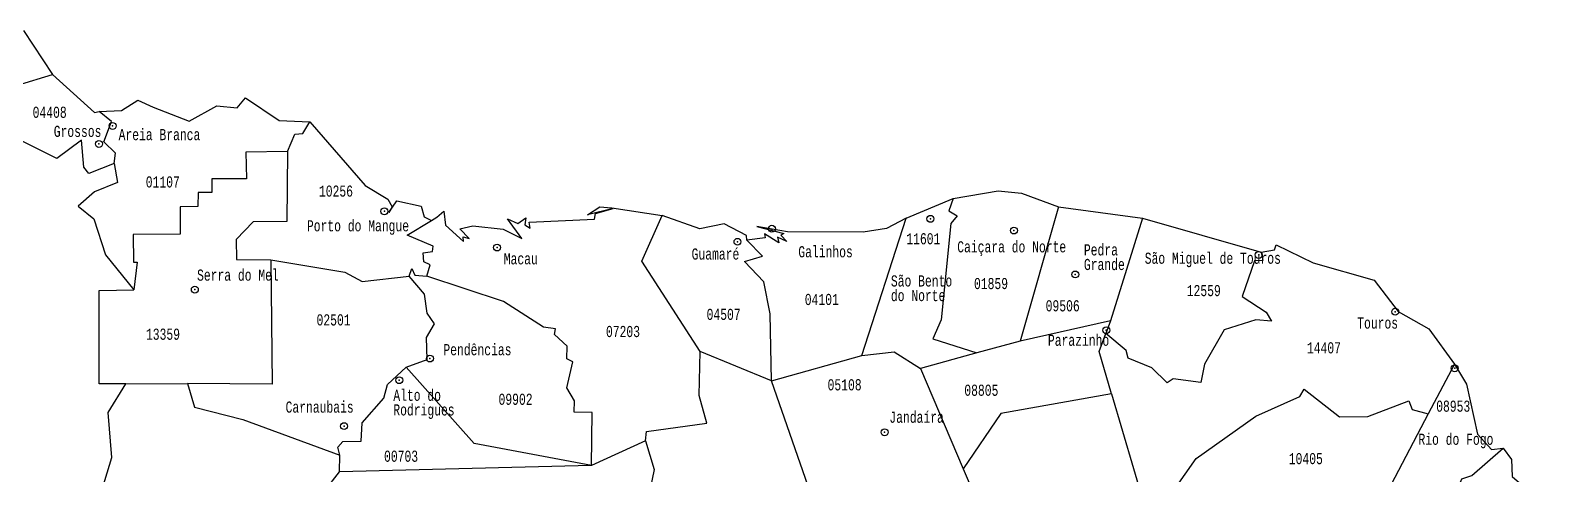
# Model space of a CAD drawing. Header units: millimetres. Extents: x 9851 to 10267, y 23387 to 23778.
# Drawn here: x 10218.31 to 10238.2, y 23670.68 to 23676.48 of the extents above; entities that cross this region are included whole.
import ezdxf
from ezdxf.enums import TextEntityAlignment as Align

# ---------------------------------------------------------------- set-up
doc = ezdxf.new("R2010")
doc.units = ezdxf.units.MM
doc.layers.add('3', color=7, linetype='Continuous')
doc.styles.add('MONOTXT', font='MONOTXT', dxfattribs={"height": 0.2})

# ---------------------------------------------------------------- blocks, each defined once
blk = doc.blocks.new('SEDE')
at = {"layer": '3', "color": 7, "linetype": 'Continuous'}
blk.add_circle((0, 0), 0.00451, dxfattribs=at)

msp = doc.modelspace()

# ---------------------------------------------------------------- linework, layer by layer
at = {"color": 7, "linetype": 'Continuous'}
for p, q in [((10218.219, 23676.479), (10218.598, 23675.904)), ((10229.752, 23674.028), (10230.369, 23674.282)), ((10231.744, 23674.174), (10231.244, 23672.42)), ((10231.744, 23674.174), (10232.84, 23674.028)), ((10229.173, 23672.233), (10229.752, 23674.028)), ((10232.84, 23674.028), (10232.423, 23672.685)), ((10232.84, 23674.028), (10234.393, 23673.583)), ((10232.423, 23672.685), (10231.244, 23672.42)), ((10232.423, 23672.685), (10232.362, 23672.518)), ((10227.995, 23671.903), (10227.061, 23672.287)), ((10230.678, 23672.269), (10229.943, 23672.061)), ((10231.244, 23672.42), (10230.678, 23672.269)), ((10227.995, 23671.903), (10229.173, 23672.233)), ((10229.943, 23672.061), (10230.5, 23670.753)), ((10236.918, 23672.119), (10236.577, 23671.471)), ((10219.557, 23671.863), (10220.362, 23671.869)), ((10228.507, 23670.426), (10227.995, 23671.903)), ((10236.577, 23671.471), (10235.942, 23670.265)), ((10226.347, 23671.116), (10225.64, 23670.796)), ((10222.35, 23670.712), (10222.354, 23670.929)), ((10222.151, 23670.459), (10222.35, 23670.712)), ((10225.64, 23670.796), (10222.35, 23670.712)), ((10230.5, 23670.753), (10230.798, 23670.059))]:
    msp.add_line(p, q, dxfattribs=at)
for points in [[(10217.531, 23675.369), (10218.05, 23675.34), (10218.056, 23675.672), (10218.141, 23675.764), (10218.598, 23675.904)], [(10218.598, 23675.904), (10219.146, 23675.405), (10219.207, 23675.421)], [(10219.207, 23675.421), (10219.498, 23675.434), (10219.715, 23675.568), (10219.915, 23675.475), (10220.385, 23675.295), (10220.747, 23675.493), (10221.012, 23675.468), (10221.119, 23675.597), (10221.56, 23675.303), (10221.96, 23675.283)], [(10219.402, 23674.74), (10219.072, 23674.61), (10219.006, 23674.692), (10218.975, 23675.045), (10218.656, 23674.804), (10217.531, 23675.369)], [(10219.402, 23674.74), (10219.423, 23674.876), (10219.268, 23675.023), (10219.371, 23675.29), (10219.207, 23675.421)], [(10221.667, 23674.896), (10221.766, 23675.126), (10221.87, 23675.132), (10221.96, 23675.283)], [(10221.96, 23675.283), (10222.684, 23674.454), (10222.98, 23674.273), (10223.038, 23674.176), (10222.992, 23674.101), (10223.097, 23674.254), (10223.416, 23674.184), (10223.453, 23674.043), (10223.552, 23673.997)], [(10221.667, 23674.896), (10221.125, 23674.891), (10221.133, 23674.539), (10220.681, 23674.542), (10220.679, 23674.362), (10220.501, 23674.364), (10220.498, 23674.181), (10220.268, 23674.174), (10220.266, 23673.818), (10219.653, 23673.814), (10219.658, 23673.453), (10219.704, 23673.45), (10219.66, 23673.092)], [(10221.667, 23674.896), (10221.661, 23673.983), (10221.222, 23673.978), (10220.998, 23673.747), (10221.003, 23673.487), (10221.451, 23673.481)], [(10219.402, 23674.74), (10219.447, 23674.494), (10219.146, 23674.37), (10218.933, 23674.183), (10219.139, 23674.016), (10219.291, 23673.546), (10219.66, 23673.092)], [(10230.369, 23674.282), (10230.313, 23674.124), (10230.421, 23674.057), (10230.337, 23673.956), (10230.209, 23672.699), (10230.103, 23672.449), (10230.678, 23672.269)], [(10230.369, 23674.282), (10230.957, 23674.383), (10231.26, 23674.354), (10231.744, 23674.174)], [(10223.552, 23673.997), (10223.62, 23674.038), (10223.711, 23674.119), (10223.732, 23673.935), (10223.971, 23673.721), (10223.963, 23673.781), (10224.043, 23673.762), (10223.919, 23673.886), (10224.093, 23673.925), (10224.487, 23673.881), (10224.73, 23673.759), (10224.543, 23674.016), (10224.681, 23673.957), (10224.784, 23674.03), (10224.771, 23673.939), (10224.838, 23673.896), (10224.829, 23673.974), (10225.682, 23674.013), (10225.695, 23674.088), (10225.924, 23674.151), (10225.588, 23674.071), (10225.752, 23674.176), (10225.904, 23674.161), (10225.909, 23674.161), (10226.564, 23674.06)], [(10227.061, 23672.287), (10226.298, 23673.465), (10226.564, 23674.06)], [(10227.67, 23673.741), (10227.665, 23673.801), (10227.376, 23673.953), (10227.056, 23673.886), (10226.564, 23674.06)], [(10223.488, 23673.267), (10223.534, 23673.419), (10223.449, 23673.455), (10223.443, 23673.574), (10223.563, 23673.591), (10223.573, 23673.66), (10223.232, 23673.805), (10223.552, 23673.997)], [(10229.752, 23674.028), (10229.497, 23673.89), (10229.191, 23673.842), (10228.203, 23673.847), (10227.8, 23673.917), (10228.157, 23673.826), (10228.117, 23673.803), (10228.196, 23673.724), (10228.071, 23673.78), (10228.089, 23673.705), (10227.904, 23673.822), (10227.913, 23673.768), (10227.67, 23673.741)], [(10227.995, 23671.903), (10227.977, 23672.778), (10227.894, 23673.195), (10227.641, 23673.46), (10227.876, 23673.532), (10227.67, 23673.741)], [(10234.393, 23673.583), (10234.568, 23673.611), (10234.589, 23673.679), (10235.07, 23673.444), (10235.87, 23673.217), (10236.182, 23672.807), (10236.585, 23672.581), (10236.918, 23672.119)], [(10221.451, 23673.481), (10221.47, 23671.857), (10220.362, 23671.869)], [(10221.451, 23673.481), (10222.418, 23673.32), (10222.645, 23673.198), (10223.258, 23673.269)], [(10234.393, 23673.583), (10234.415, 23673.472), (10234.305, 23673.468), (10234.145, 23673.003), (10234.46, 23672.799), (10234.527, 23672.68), (10234.325, 23672.698), (10233.907, 23672.567), (10233.653, 23672.119), (10233.603, 23671.88), (10233.241, 23671.928), (10233.165, 23671.876), (10232.962, 23672.071), (10232.656, 23672.196), (10232.63, 23672.298), (10232.362, 23672.518)], [(10223.218, 23672.081), (10223.496, 23672.182), (10223.484, 23672.469), (10223.592, 23672.646), (10223.494, 23672.787), (10223.46, 23673.032), (10223.258, 23673.269)], [(10223.258, 23673.269), (10223.294, 23673.368), (10223.333, 23673.28), (10223.488, 23673.267)], [(10225.64, 23670.796), (10225.652, 23671.49), (10225.414, 23671.494), (10225.419, 23671.64), (10225.319, 23671.811), (10225.397, 23672.15), (10225.319, 23672.187), (10225.325, 23672.353), (10225.159, 23672.509), (10225.173, 23672.582), (10225.015, 23672.601), (10224.491, 23672.936), (10223.488, 23673.267)], [(10219.557, 23671.863), (10219.209, 23671.864), (10219.21, 23673.082), (10219.66, 23673.092)], [(10232.437, 23671.731), (10232.276, 23672.285), (10232.362, 23672.518)], [(10226.347, 23671.116), (10226.362, 23671.241), (10227.148, 23671.348), (10227.048, 23671.708), (10227.061, 23672.287)], [(10229.173, 23672.233), (10229.595, 23672.28), (10229.943, 23672.061)], [(10222.354, 23670.929), (10222.327, 23671.035), (10222.392, 23671.11), (10222.63, 23671.115), (10222.646, 23671.352), (10222.928, 23671.677), (10222.976, 23671.854), (10223.218, 23672.081)], [(10225.64, 23670.796), (10224.109, 23671.083), (10223.218, 23672.081)], [(10236.918, 23672.119), (10237.076, 23671.857), (10237.221, 23671.203), (10237.401, 23671.004), (10237.557, 23671.022)], [(10219.054, 23669.856), (10219.375, 23670.901), (10219.326, 23671.488), (10219.557, 23671.863)], [(10220.362, 23671.869), (10220.454, 23671.556), (10221.087, 23671.396), (10222.354, 23670.929)], [(10232.437, 23671.731), (10230.992, 23671.474), (10230.5, 23670.753)], [(10232.437, 23671.731), (10232.87, 23670.268), (10232.978, 23670.365), (10233.111, 23670.274)], [(10233.111, 23670.274), (10233.543, 23670.886), (10234.323, 23671.44), (10234.899, 23671.698), (10234.954, 23671.795), (10235.416, 23671.432), (10235.787, 23671.437), (10236.322, 23671.639), (10236.364, 23671.526), (10236.577, 23671.471)], [(10226.347, 23671.116), (10226.459, 23670.742), (10226.1, 23668.989)], [(10235.942, 23670.265), (10236.625, 23670.429), (10236.751, 23670.421), (10236.871, 23670.27), (10237.014, 23670.623), (10237.144, 23670.663), (10237.557, 23671.022)], [(10237.557, 23671.022), (10237.664, 23670.872), (10237.674, 23670.65), (10237.828, 23670.516), (10237.865, 23670.191), (10238.035, 23669.992), (10238.15, 23669.987), (10238.2, 23669.607)]]:
    msp.add_lwpolyline(points, dxfattribs=at)
for p in [(10219.383, 23675.232), (10219.205, 23674.996), (10222.935, 23674.116), (10227.999, 23673.868), (10230.07, 23674.018), (10231.162, 23673.865), (10227.549, 23673.718), (10224.408, 23673.643), (10234.36, 23673.546), (10231.963, 23673.291), (10220.458, 23673.093), (10236.144, 23672.805), (10232.369, 23672.563), (10223.53, 23672.193), (10236.922, 23672.066), (10223.13, 23671.91), (10222.408, 23671.31), (10229.472, 23671.23)]:
    msp.add_point(p, dxfattribs=at)

# ---------------------------------------------------------------- block references
for p, xscale, yscale, zscale, rotation in [((10219.383, 23675.232), 10.00001254924123, 10.00001254924123, 10, 0.3161647982075148), ((10219.205, 23674.996), 10.00001930339927, 10.00001930339927, 10, 0.3231016018808079), ((10222.935, 23674.116), 10.00002061908045, 10.00002061908045, 10, 0.3244356015075572), ((10230.07, 23674.018), 9.999983506721657, 9.999983506721657, 10, 0.2844154661960355), ((10227.999, 23673.888), 10, 10, 10, 0.3004235558102504), ((10231.162, 23673.865), 9.999980977156477, 9.999980977156477, 10, 0.2814806448763734), ((10224.408, 23673.643), 9.999977766382642, 9.999977766382642, 10, 0.328172326748553), ((10227.549, 23673.718), 10, 10, 10, 0.3076271809840213), ((10234.36, 23673.546), 10.00001768695975, 10.00001768695975, 10, 0.2697400889047523), ((10231.963, 23673.291), 10.00000000000001, 10.00000000000001, 10.00000000000001, 0.2921527152081833), ((10220.458, 23673.093), 10.0000157488366, 10.0000157488366, 10, 0.3641903184645451), ((10236.144, 23672.805), 9.99997870031959, 9.99997870031959, 10, 0.2788126242127049), ((10232.369, 23672.563), 10, 10, 10, 0.3092279852654531), ((10223.53, 23672.193), 10.00002261390649, 10.00002261390649, 10, 0.3703266891406002), ((10236.922, 23672.066), 10, 10, 10, 0.2942871268656088), ((10223.13, 23671.91), 9.999986715650502, 9.999986715650502, 10, 0.3796663961130529), ((10222.408, 23671.31), 10, 10, 10, 0.3988758961594677), ((10229.472, 23671.23), 10.00001368223486, 10.00001368223486, 10, 0.3623227257243951)]:
    msp.add_blockref('SEDE', p, dxfattribs=dict(at, xscale=xscale, yscale=yscale, zscale=zscale, rotation=rotation))

# ---------------------------------------------------------------- texts
at = {"color": 7, "linetype": 'Continuous', "style": 'MONOTXT'}
for s, height, rotation, width, p in [('04408', 0.1456, 360, 0.705895, (10218.561, 23675.41)), ('01107', 0.1456, 0, 0.705896, (10220.039, 23674.5)), ('11601', 0.1456, 0, 0.705891, (10229.978, 23673.758)), ('04101', 0.1457, 360, 0.705873, (10228.651, 23672.965)), ('09506', 0.1457, 0, 0.705892, (10231.799, 23672.882)), ('02501', 0.1457, 0, 0.705881, (10222.271, 23672.698)), ('04507', 0.1457, 0, 0.705879, (10227.368, 23672.77)), ('13359', 0.1457, 360, 0.705877, (10220.042, 23672.511)), ('07203', 0.1457, 0, 0.70589, (10226.053, 23672.546)), ('14407', 0.1457, 0, 0.705882, (10235.213, 23672.333)), ('05108', 0.1457, 0, 0.705886, (10228.949, 23671.85)), ('09902', 0.1457, 360, 0.705891, (10224.649, 23671.661)), ('08805', 0.1457, 360, 0.705886, (10230.736, 23671.779)), ('10405', 0.1457, 360, 0.705873, (10234.976, 23670.886))]:
    msp.add_text(s, height=height, rotation=rotation, dxfattribs=dict(at, width=width)).set_placement(p, align=Align.MIDDLE)
for s, height, width, p in [('Grossos', 0.1456, 0.705873, (10219.237, 23675.088)), ('Carnaubais', 0.1457, 0.705889, (10222.534, 23671.486))]:
    msp.add_text(s, height=height, rotation=0, dxfattribs=dict(at, width=width)).set_placement(p, align=Align.RIGHT)
for s, height, rotation, width, p in [('Areia Branca', 0.14562, 360, 0.705887, (10219.462, 23675.191)), ('Porto do Mangue', 0.14519, 360, 0.70801, (10221.923, 23674)), ('Cai%%231ara do Norte', 0.1452, 360, 0.708003, (10230.421, 23673.725)), ('Macau', 0.1457, 360, 0.705883, (10224.495, 23673.569)), ('S%%227o Miguel de Touros', 0.1452, 360, 0.708008, (10232.871, 23673.576)), ('Alto do ', 0.1456, 359.9938, 0.70589, (10223.052, 23671.786)), ('Rodrigues', 0.1456, 359.9938, 0.70589, (10223.052, 23671.595)), ('Rio do Fogo', 0.14526, 0, 0.708005, (10236.448, 23671.211))]:
    msp.add_text(s, height=height, rotation=rotation, dxfattribs=dict(at, width=width)).set_placement(p, align=Align.TOP_LEFT)
for s, height, rotation, width, p in [('10256', 0.1452, 0, 0.707999, (10222.08, 23674.308)), ('Galinhos', 0.1457, 360, 0.705883, (10228.344, 23673.515)), ('Pedra ', 0.1458, 359.9981, 0.705887, (10232.076, 23673.54)), ('Guamar%%233', 0.14565, 360, 0.705883, (10226.95, 23673.486)), ('Grande', 0.1458, 359.9981, 0.705887, (10232.076, 23673.349)), ('Serra do Mel', 0.14566, 0, 0.705881, (10220.487, 23673.21)), ('S%%227o Bento ', 0.14574, 359.9965, 0.705891, (10229.554, 23673.134)), ('do Norte', 0.1457, 359.9965, 0.705891, (10229.554, 23672.943)), ('01859', 0.1452, 360, 0.708011, (10230.64, 23673.1)), ('12559', 0.1452, 0, 0.707998, (10233.42, 23673.008)), ('Pend%%234ncias', 0.14568, 0, 0.705882, (10223.706, 23672.236)), ('Janda%%237ra', 0.1457, 360, 0.705889, (10229.534, 23671.354)), ('08953', 0.1452, 360, 0.708007, (10236.68, 23671.498))]:
    msp.add_text(s, height=height, rotation=rotation, dxfattribs=dict(at, width=width)).set_placement(p)
for s, width, p in [('Touros', 0.705879, (10236.182, 23672.73)), ('Parazinho', 0.70589, (10232.407, 23672.505))]:
    msp.add_text(s, height=0.1457, rotation=360, dxfattribs=dict(at, width=width)).set_placement(p, align=Align.TOP_RIGHT)
at = {"color": 7, "linetype": 'Continuous', "style": 'MONOTXT', "width": 0.705887}
msp.add_text('00703', height=0.1457, dxfattribs=at).set_placement((10223.153, 23670.917), align=Align.MIDDLE)

doc.saveas('drawing.dxf')
